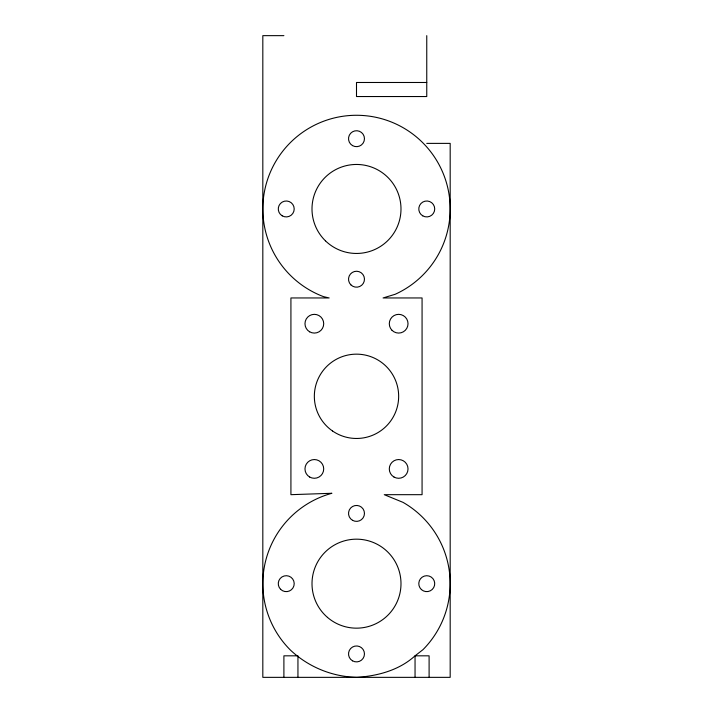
<?xml version="1.0" encoding="UTF-8"?>
<svg xmlns="http://www.w3.org/2000/svg" width="713" height="713" viewBox="0 0 713 713"><rect width="100%" height="100%" fill="white"/><g stroke="black" fill="none" stroke-linecap="round" stroke-linejoin="round"><path stroke-width="1.07" d="M283.899 35.65L262.821 35.65L262.821 677.35L450.179 677.35L450.179 143.384L426.757 143.384M426.757 82.485L356.5 82.485L356.5 96.54L426.757 96.54L426.757 35.65M429.101 677.35L429.101 655.826L415.046 655.826C399.235 670.22 377.783 675.995 356.865 677.35C332.151 676.735 308.569 667.074 290.521 650.167A93.679 93.679 0 0 1 331.901 493.28L290.922 494.679L290.922 297.954L329.156 297.954L323.533 296.644A93.679 93.679 0 0 1 280.334 154.418A93.679 93.679 0 0 1 428.896 149.498A93.679 93.679 0 0 1 395.189 294.273L383.077 297.954L422.069 297.954L422.069 494.679L384.262 494.679L403.023 502.362A93.679 93.679 0 0 1 422.996 649.65L415.046 655.826L415.046 677.35M297.945 677.35L297.945 655.826L283.899 655.826L283.899 677.35M325.458 240.842A44.5 44.5 0 0 0 399.628 219.898A44.5 44.5 0 0 0 344.406 166.129A44.5 44.5 0 0 0 325.458 240.842M332.49 430.964A42.156 42.156 0 0 0 398.514 399.779A42.156 42.156 0 0 0 338.497 358.193A42.156 42.156 0 0 0 332.49 430.964M309.656 477.024A9.367 9.367 0 0 0 323.711 468.913A9.367 9.367 0 0 0 309.656 460.803A9.367 9.367 0 0 0 309.656 477.024M309.656 331.821A9.367 9.367 0 0 0 323.711 323.711A9.367 9.367 0 0 0 309.656 315.601A9.367 9.367 0 0 0 309.656 331.821M392.034 330.333A9.367 9.367 0 0 0 407.702 326.135A9.367 9.367 0 0 0 396.232 314.665A9.367 9.367 0 0 0 392.034 330.333M393.968 477.024A9.367 9.367 0 0 0 408.023 468.913A9.367 9.367 0 0 0 393.968 460.803A9.367 9.367 0 0 0 393.968 477.024M327.454 617.378A44.5 44.5 0 0 0 400.216 591.968A44.5 44.5 0 0 0 341.83 541.657A44.5 44.5 0 0 0 327.454 617.378M352.516 520.312A7.959 7.959 0 0 0 364.459 513.413A7.959 7.959 0 0 0 352.516 506.515A7.959 7.959 0 0 0 352.516 520.312M352.516 660.826A7.959 7.959 0 0 0 364.459 653.928A7.959 7.959 0 0 0 352.516 647.03A7.959 7.959 0 0 0 352.516 660.826M352.516 145.595A7.959 7.959 0 0 0 364.459 138.696A7.959 7.959 0 0 0 352.516 131.798A7.959 7.959 0 0 0 352.516 145.595M350.867 284.844A7.959 7.959 0 0 0 364.191 281.279A7.959 7.959 0 0 0 354.441 271.519A7.959 7.959 0 0 0 350.867 284.844M422.773 215.852A7.959 7.959 0 0 0 434.716 208.954A7.959 7.959 0 0 0 422.773 202.064A7.959 7.959 0 0 0 422.773 215.852M282.259 215.852A7.959 7.959 0 0 0 294.202 208.954A7.959 7.959 0 0 0 282.259 202.064A7.959 7.959 0 0 0 282.259 215.852M280.61 589.303A7.959 7.959 0 0 0 293.934 585.73A7.959 7.959 0 0 0 284.175 575.979A7.959 7.959 0 0 0 280.61 589.303M421.401 589.562A7.959 7.959 0 0 0 434.538 585.364A7.959 7.959 0 0 0 424.333 576.086A7.959 7.959 0 0 0 421.401 589.562"/></g></svg>
